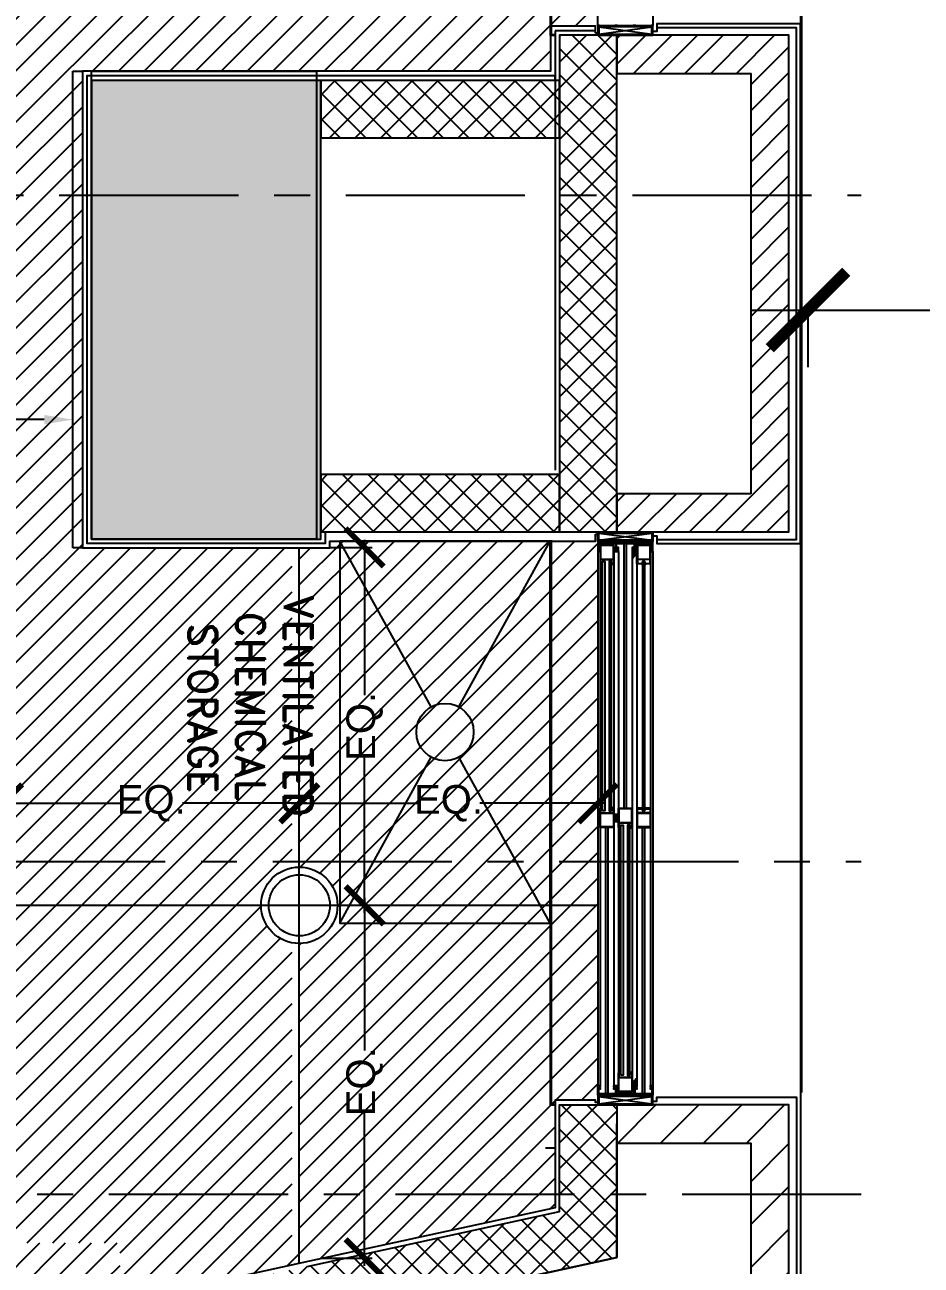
# Model space of a CAD drawing. Header units: millimetres. Extents: x -661525 to 498941, y 282148 to 1359693.
# Drawn here: x -320800 to -318454, y 443233 to 446480 of the extents above; entities that cross this region are included whole.
import ezdxf
from ezdxf import colors
from ezdxf.entities.mleader import LeaderData, LeaderLine
from ezdxf.math import Vec2, Vec3

# ---------------------------------------------------------------- set-up
doc = ezdxf.new("R2010")
doc.units = ezdxf.units.MM
doc.header["$LTSCALE"] = 2.5
doc.header["$PDMODE"] = 35
doc.header["$PDSIZE"] = 15
doc.linetypes.add('CENTER', pattern=[2, 1.25, -0.25, 0.25, -0.25])
doc.linetypes.add('DASHED', pattern=[0.75, 0.5, -0.25])
doc.layers.get('0').update_dxf_attribs({"linetype": 'CONTINUOUS'})
doc.layers.get('DEFPOINTS').update_dxf_attribs({"linetype": 'CONTINUOUS'})
for name, color, linetype in [('A-ALU-SECTION', 11, 'CONTINUOUS'), ('A-ANNO-DIMS-100', 11, 'CONTINUOUS'), ('A-ANNO-GRID', 5, 'CENTER'), ('A-ANNO-TEXT', 7, 'CONTINUOUS'), ('A-COLS', 7, 'CONTINUOUS'), ('A-COLS-PATT', 252, 'CONTINUOUS'), ('A-ELEV', 8, 'CONTINUOUS'), ('A-ELEV-MEDM', 34, 'CONTINUOUS'), ('A-ELEV-THIN', 8, 'CONTINUOUS'), ('A-GLAZ', 5, 'CONTINUOUS'), ('A-WALL', 8, 'CONTINUOUS'), ('A-WALL-1', 8, 'CONTINUOUS'), ('A-WALL-JAMB', 11, 'CONTINUOUS'), ('A-WALL-PATT-125', 8, 'CONTINUOUS'), ('A-WALL-PATT-150', 8, 'CONTINUOUS'), ('A-WALL-PLAS', 8, 'CONTINUOUS'), ('CEILING', 11, 'CONTINUOUS'), ('I-FURN', 14, 'CONTINUOUS'), ('I-SECT', 3, 'CONTINUOUS')]:
    doc.layers.add(name, color=color, linetype=linetype)
for name, color, linetype, lineweight in [('DIM', 47, 'CONTINUOUS', 18), ('DOORS', 10, 'CONTINUOUS', 9), ('DRAFTING', 6, 'CONTINUOUS', 5), ('Wall - Stone Hatch', 252, 'CONTINUOUS', 13)]:
    doc.layers.add(name, color=color, linetype=linetype, lineweight=lineweight)
doc.styles.add('ARIAL', font='arial.ttf')
doc.styles.add('COMPLEX', font='complex.shx', dxfattribs={"width": 0.8})
doc.styles.add('ROMAND', font='ROMAND')
doc.styles.get("Standard").update_dxf_attribs({"font": 'txt.shx', "height": 1})
doc.dimstyles.new('TICK100', dxfattribs={"dimtxt": 250, "dimasz": 200, "dimexe": 150, "dimexo": 10, "dimgap": 50, "dimtad": 0, "dimdec": 0, "dimrnd": 5, "dimzin": 1, "dimdsep": 46, "dimtxsty": 'COMPLEX', "dimblk1": 'ARCHTICK', "dimblk2": 'ARCHTICK', "dimsah": 1, "dimcen": 0.09375, "dimdle": 150, "dimclrd": 11, "dimclre": 11, "dimclrt": 7, "dimadec": 0, "dimazin": 0, "dimtfac": 1, "dimtdec": 0, "dimtofl": 0, "dimtmove": 0, "dimatfit": 3, "dimldrblk": 'OPEN90', "dimfxl": 1, "dimtolj": 1, "dimtzin": 1, "dimarcsym": 0})
pattern_1 = [(45, (2e-09, -328214.335), (-33.6759605, 33.6759605), []), (135, (2e-09, -328214.335), (-33.6759605, -33.6759605), [])]

# ---------------------------------------------------------------- blocks, each defined once
blk = doc.blocks.new('_ARCHTICK')
at = {"color": 0, "linetype": 'ByBlock', "const_width": 0.15}
blk.add_lwpolyline([(-0.5, -0.5), (0.5, 0.5)], dxfattribs=at)
blk = doc.blocks.new('*D277')
at = {"layer": 'CEILING', "color": 8, "lineweight": -2, "transparency": 16777216}
for p, q in [((-320877.1, 444442.2), (-320551, 444442.2)), ((-320857.1, 444445.3), (-320857.1, 444422.2)), ((-320061.9, 444442.2), (-320388, 444442.2)), ((-320081.9, 444445.3), (-320081.9, 444422.2))]:
    blk.add_line(p, q, dxfattribs=at)
at = {"layer": 'DEFPOINTS', "color": 0, "transparency": 16777216}
for p in [(-320857.1, 444445.3), (-320081.9, 444445.3), (-320081.9, 444442.2)]:
    blk.add_point(p, dxfattribs=at)
at = {"layer": 'CEILING', "color": 8, "lineweight": -2, "transparency": 16777216, "xscale": 100, "yscale": 100, "zscale": 100, "rotation": 180}
blk.add_blockref('_ARCHTICK', (-320857.1, 444442.2), dxfattribs=at)
at = {"layer": 'CEILING', "color": 8, "lineweight": -2, "transparency": 16777216, "xscale": 100, "yscale": 100, "zscale": 100}
blk.add_blockref('_ARCHTICK', (-320081.9, 444442.2), dxfattribs=at)
at = {"layer": 'CEILING', "color": 1, "transparency": 16777216, "insert": (-320469.5, 444442.2), "char_height": 75, "attachment_point": 5, "style": 'ARIAL'}
blk.add_mtext('\\A1;EQ.', dxfattribs=at)
blk = doc.blocks.new('*D278')
at = {"layer": 'CEILING', "color": 8, "lineweight": -2, "transparency": 16777216}
for p, q in [((-320101.9, 444442.2), (-319772.8, 444442.2)), ((-320081.9, 444445.3), (-320081.9, 444422.2)), ((-319280.6, 444442.2), (-319609.7, 444442.2)), ((-319300.6, 444442.2), (-319300.6, 444422.2))]:
    blk.add_line(p, q, dxfattribs=at)
at = {"layer": 'DEFPOINTS', "color": 0, "transparency": 16777216}
for p in [(-320081.9, 444445.3), (-319300.6, 444442.2), (-319300.6, 444442.2)]:
    blk.add_point(p, dxfattribs=at)
at = {"layer": 'CEILING', "color": 8, "lineweight": -2, "transparency": 16777216, "xscale": 100, "yscale": 100, "zscale": 100, "rotation": 180}
blk.add_blockref('_ARCHTICK', (-320081.9, 444442.2), dxfattribs=at)
at = {"layer": 'CEILING', "color": 8, "lineweight": -2, "transparency": 16777216, "xscale": 100, "yscale": 100, "zscale": 100}
blk.add_blockref('_ARCHTICK', (-319300.6, 444442.2), dxfattribs=at)
at = {"layer": 'CEILING', "color": 1, "transparency": 16777216, "insert": (-319691.3, 444442.2), "char_height": 75, "attachment_point": 5, "style": 'ARIAL'}
blk.add_mtext('\\A1;EQ.', dxfattribs=at)
blk = doc.blocks.new('*D279')
at = {"layer": 'CEILING', "color": 8, "lineweight": -2, "transparency": 16777216}
for p, q in [((-319910.9, 444195.2), (-319910.9, 443794.7)), ((-319914.1, 444175.2), (-319890.9, 444175.2)), ((-319910.9, 443231.1), (-319910.9, 443631.6)), ((-320023.4, 443251.1), (-319890.9, 443251.1))]:
    blk.add_line(p, q, dxfattribs=at)
at = {"layer": 'DEFPOINTS', "color": 0, "transparency": 16777216}
for p in [(-319914.1, 444175.2), (-319910.9, 444175.2), (-320023.4, 443251.1)]:
    blk.add_point(p, dxfattribs=at)
at = {"layer": 'CEILING', "color": 8, "lineweight": -2, "transparency": 16777216, "xscale": 100, "yscale": 100, "zscale": 100}
for p, rotation in [((-319910.9, 444175.2), 90), ((-319910.9, 443251.1), 270)]:
    blk.add_blockref('_ARCHTICK', p, dxfattribs=dict(at, rotation=rotation))
at = {"layer": 'CEILING', "color": 1, "transparency": 16777216, "insert": (-319910.9, 443713.1), "char_height": 75, "attachment_point": 5, "rotation": 90, "style": 'ARIAL'}
blk.add_mtext('\\A1;EQ.', dxfattribs=at)
blk = doc.blocks.new('*D280')
at = {"layer": 'CEILING', "color": 8, "lineweight": -2, "transparency": 16777216}
for p, q in [((-319910.9, 445132.1), (-319910.9, 444725.2)), ((-320001.6, 445112.1), (-319890.9, 445112.1)), ((-319910.9, 444155.2), (-319910.9, 444562.1)), ((-319914.1, 444175.2), (-319890.9, 444175.2))]:
    blk.add_line(p, q, dxfattribs=at)
at = {"layer": 'DEFPOINTS', "color": 0, "transparency": 16777216}
for p in [(-320001.6, 445112.1), (-319910.9, 445112.1), (-319914.1, 444175.2)]:
    blk.add_point(p, dxfattribs=at)
at = {"layer": 'CEILING', "color": 8, "lineweight": -2, "transparency": 16777216, "xscale": 100, "yscale": 100, "zscale": 100}
for p, rotation in [((-319910.9, 445112.1), 90), ((-319910.9, 444175.2), 270)]:
    blk.add_blockref('_ARCHTICK', p, dxfattribs=dict(at, rotation=rotation))
at = {"layer": 'CEILING', "color": 1, "transparency": 16777216, "insert": (-319910.9, 444643.6), "char_height": 75, "attachment_point": 5, "rotation": 90, "style": 'ARIAL'}
blk.add_mtext('\\A1;EQ.', dxfattribs=at)
blk = doc.blocks.new('*D431')
at = {"layer": 'DEFPOINTS', "color": 0, "transparency": 16777216}
for p in [(-318750.6, 445736.1), (-318750.6, 445733.6), (-317175.6, 445736.1)]:
    blk.add_point(p, dxfattribs=at)
at = {"layer": 'DRAFTING', "color": 11, "lineweight": -2, "transparency": 16777216}
for p, q in [((-318900.6, 445733.6), (-318341.7, 445733.6)), ((-318750.6, 445726.1), (-318750.6, 445583.6)), ((-317025.6, 445733.6), (-317584.6, 445733.6)), ((-317175.6, 445726.1), (-317175.6, 445583.6))]:
    blk.add_line(p, q, dxfattribs=at)
at = {"layer": 'DRAFTING', "color": 11, "lineweight": -2, "transparency": 16777216, "xscale": 200, "yscale": 200, "zscale": 200, "rotation": 180}
blk.add_blockref('_ARCHTICK', (-318750.6, 445733.6), dxfattribs=at)
at = {"layer": 'DRAFTING', "color": 11, "lineweight": -2, "transparency": 16777216, "xscale": 200, "yscale": 200, "zscale": 200}
blk.add_blockref('_ARCHTICK', (-317175.6, 445733.6), dxfattribs=at)
at = {"layer": 'DRAFTING', "color": 7, "transparency": 16777216, "insert": (-317963.1, 445733.6), "char_height": 250, "attachment_point": 5, "style": 'COMPLEX'}
blk.add_mtext('\\A1;1575', dxfattribs=at)
blk = doc.blocks.new('_Open90')
at = {"color": 0, "linetype": 'ByBlock', "lineweight": -2}
for p, q in [((-0.5, 0.5), (0, 0)), ((0, 0), (-1, 0)), ((0, 0), (-0.5, -0.5))]:
    blk.add_line(p, q, dxfattribs=at)

msp = doc.modelspace()

# ---------------------------------------------------------------- hatches: boundary and pattern name
at = {"layer": 'A-COLS-PATT'}
h = msp.add_hatch(color=254, dxfattribs=at)
h.dxf.hatch_style = 1
h.paths.add_polyline_path([(-320025.6, 446334.1), (-320625.6, 446334.1), (-320625.6, 445134.1), (-320025.6, 445134.1)])
at = {"layer": 'A-WALL-PATT-125'}
h = msp.add_hatch(dxfattribs=at)
h.set_pattern_fill('ANSI31', color=254, scale=15, angle=360, style=0)
h.set_pattern_definition([(45, (255925.177, -437222.61), (-33.6759605, 33.6759605), [])])
h.paths.add_polyline_path([(-318900.6, 445252.8), (-319250.6, 445252.8), (-319250.6, 445152.8), (-318800.6, 445152.8), (-318800.6, 446452.8), (-319250.6, 446452.8), (-319250.6, 446352.8), (-318900.6, 446352.8)])
h = msp.add_hatch(dxfattribs=at)
h.set_pattern_fill('ANSI31', color=254, scale=25, angle=360, style=0)
h.set_pattern_definition([(45, (255900.18, -437222.61), (-56.126601, 56.126601), [])])
h.paths.add_polyline_path([(-320028.9, 443083), (-319933, 442643.4), (-318800.6, 442890.4), (-318800.6, 443652.8), (-319250.6, 443652.8), (-319250.6, 443552.8), (-318900.6, 443552.8), (-318900.6, 442970.9), (-319856.6, 442762.4), (-319931.2, 443104.4)])
at = {"layer": 'A-WALL-PATT-150'}
h = msp.add_hatch(dxfattribs=at)
h.set_pattern_fill('ANSI37', color=254, scale=15, angle=360, style=0)
h.set_pattern_definition(pattern_1)
h.paths.add_polyline_path([(-319400.6, 445152.8), (-319250.6, 445152.8), (-319250.6, 446452.8), (-319400.6, 446452.8), (-319400.6, 445302.8)])
h = msp.add_hatch(dxfattribs=at)
h.set_pattern_fill('ANSI37', color=254, scale=15, angle=360, style=0)
h.set_pattern_definition(pattern_1)
h.paths.add_polyline_path([(-319400.6, 446184.1), (-319400.6, 446334.1), (-320025.6, 446334.1), (-320025.6, 446184.1)])
h = msp.add_hatch(dxfattribs=at)
h.set_pattern_fill('ANSI37', color=254, scale=15, angle=360, style=0)
h.set_pattern_definition(pattern_1)
h.paths.add_polyline_path([(-319400.6, 445152.8), (-319400.6, 445302.8), (-320025.6, 445302.8), (-320025.6, 445152.8)])
h = msp.add_hatch(dxfattribs=at)
h.set_pattern_fill('ANSI37', color=254, scale=15, angle=360, style=0)
h.set_pattern_definition(pattern_1)
h.paths.add_polyline_path([(-319466.9, 443359.2), (-319434.9, 443212.6), (-319250.6, 443252.8), (-319250.6, 443652.8), (-319400.6, 443652.8), (-319400.6, 443373.6)])
h.paths.add_polyline_path([(-319434.9, 443212.6), (-319466.9, 443359.2), (-320207.4, 443197.6), (-320175.5, 443051.1)])
at = {"layer": 'CEILING', "transparency": 33554607}
h = msp.add_hatch(dxfattribs=at)
h.set_pattern_fill('ANSI31', color=254, scale=15)
h.set_pattern_definition([(45, (-674992.925, 1033030.065), (-33.6759605, 33.6759605), [])])
h.paths.add_polyline_path([(-322689.3, 442555), (-322713.1, 442664.3), (-324225.6, 442334.4), (-324225.6, 442219.9)])
h.paths.add_polyline_path([(-320550.6, 443204.7), (-320550.6, 443291.8), (-324100.6, 443291.8), (-324100.6, 443097.6), (-322584.3, 443097.6), (-322584.3, 442761.1)], flags=0)
h.paths.add_polyline_path([(-319300.6, 445129.8), (-319480.6, 445129.8), (-319480.6, 444175.2), (-319300.6, 444175.2)])
h.paths.add_polyline_path([(-320550.6, 443204.7), (-320550.6, 443291.8), (-324100.6, 443291.8), (-324100.6, 443097.6), (-322584.3, 443097.6), (-322584.3, 442761.1)], flags=16)
h.paths.add_polyline_path([(-324100.6, 442761.1), (-324148.5, 442761.1), (-324148.5, 443097.6), (-324100.6, 443097.6), (-324100.6, 443291.8), (-324225.6, 443291.8), (-324225.6, 442334.4), (-319836.3, 443291.8), (-324100.6, 443291.8), (-324100.6, 443097.6), (-322584.3, 443097.6), (-322584.3, 442761.1), (-324100.6, 442430.3)])
h.paths.add_polyline_path([(-322584.3, 442761.1), (-324100.6, 442761.1), (-324100.6, 442430.3)], flags=17)
h.paths.add_polyline_path([(-320100.6, 445112.1), (-320550.6, 445112.1), (-320550.6, 444175.2), (-320181.9, 444175.2, -0.359988), (-320100.6, 444273.4)])
h.paths.add_polyline_path([(-319480.6, 445129.8), (-320001.6, 445129.8), (-320001.6, 445112.1), (-320081.9, 445112.1), (-320081.9, 444275.2, -0.414214), (-319981.9, 444175.2), (-319480.6, 444175.2)])
h.paths.add_polyline_path([(-319300.6, 444175.2), (-319480.6, 444175.2), (-319480.6, 443438), (-320081.9, 443306.9), (-320081.9, 443291.8), (-319836.6, 443291.8), (-319412.6, 443384.3), (-319412.6, 443665.8), (-319306.6, 443665.8), (-319300.6, 443667.8)])
h.paths.add_polyline_path([(-319480.6, 444175.2), (-319981.9, 444175.2, -0.414214), (-320081.9, 444075.2), (-320081.9, 443306.9), (-319480.6, 443438)])
h.paths.add_polyline_path([(-320100.6, 444077, -0.359988), (-320181.9, 444175.2), (-320550.6, 444175.2), (-320550.6, 443291.8), (-320100.6, 443291.8)])
h.paths.add_polyline_path([(-320550.6, 444175.2), (-320857.1, 444175.2), (-320857.1, 443891.8), (-320857.1, 443291.8), (-320550.6, 443291.8)])
h.paths.add_polyline_path([(-319480.6, 453554.4), (-320100.6, 453554.4), (-320100.6, 453491.8), (-319657.1, 453491.8), (-319657.1, 452891.8), (-319657.1, 452291.8), (-319657.1, 451691.8), (-319657.1, 451091.8), (-319657.1, 450491.8), (-319657.1, 449891.8), (-319657.1, 449291.8), (-319657.1, 448691.8), (-319480.6, 448691.8)])
h.paths.add_polyline_path([(-319300.6, 453554.4), (-319480.6, 453554.4), (-319480.6, 448691.8), (-319300.6, 448691.8), (-319300.6, 448841.8), (-319412.6, 448841.8), (-319412.6, 449465.8), (-319300.6, 449465.8), (-319300.6, 451241.8), (-319412.6, 451241.8), (-319412.6, 451865.8), (-319300.6, 451865.8)])
h.paths.add_polyline_path([(-319480.6, 448691.8), (-319657.1, 448691.8), (-319657.1, 448091.8), (-319657.1, 447491.8), (-319657.1, 446891.8), (-320100.6, 446891.8), (-320100.6, 446360.1), (-319891.1, 446360.1), (-319480.6, 446449.6)])
h.paths.add_polyline_path([(-319300.6, 448691.8), (-319480.6, 448691.8), (-319480.6, 446449.6), (-319891.1, 446360.1), (-319424.6, 446360.1), (-319424.6, 446477.8), (-319300.6, 446477.8)])
h.paths.add_polyline_path([(-320100.6, 446891.8), (-320257.1, 446891.8), (-320550.6, 446891.8), (-320550.6, 446360.1), (-320100.6, 446360.1)])
h.paths.add_polyline_path([(-320550.6, 446891.8), (-320857.1, 446891.8), (-320857.1, 446291.8), (-320857.1, 446149.5), (-320649.6, 446194.7), (-320649.6, 446360.1), (-320550.6, 446360.1)], flags=17)
h.paths.add_polyline_path([(-321237.6, 453903.8), (-321818.3, 453903.8), (-321818.3, 453802.8), (-321237.6, 453802.8)])
h.paths.add_polyline_path([(-320100.6, 453641.8), (-320550.6, 453641.8), (-320550.6, 453554.4), (-320100.6, 453554.4)])
h.paths.add_polyline_path([(-320100.6, 453554.4), (-320550.6, 453554.4), (-320550.6, 453491.8), (-320257.1, 453491.8), (-320100.6, 453491.8)])
h.paths.add_polyline_path([(-319412.6, 454091.8), (-320013.6, 454091.8), (-320013.6, 453903.8), (-319412.6, 453903.8)])
h.paths.add_polyline_path([(-319412.6, 453903.8), (-320013.6, 453903.8), (-320013.6, 453802.8), (-319480.6, 453802.8), (-319480.6, 453554.4), (-319300.6, 453554.4), (-319300.6, 453641.8), (-319412.6, 453641.8)])
h.paths.add_polyline_path([(-319480.6, 453802.8), (-320013.6, 453802.8), (-320013.6, 453641.8), (-320100.6, 453641.8), (-320100.6, 453554.4), (-319480.6, 453554.4)])
h.paths.add_polyline_path([(-324100.6, 453641.8), (-324213.6, 453641.8), (-324213.6, 453554.4), (-324100.6, 453554.4)])
h.paths.add_polyline_path([(-324100.6, 453554.4), (-324213.6, 453554.4), (-324213.6, 451041.8), (-324213.6, 450041.8), (-324213.6, 448791.8), (-324213.6, 448691.8), (-324100.6, 448691.8)])
h.paths.add_polyline_path([(-324100.6, 448691.8), (-324213.6, 448691.8), (-324213.6, 447791.8), (-324213.6, 446691.8), (-324213.6, 445691.8), (-324213.6, 443978.9), (-324218.3, 443291.8), (-324100.6, 443291.8), (-324100.6, 444981.8), (-323857.1, 445034.9), (-323857.1, 445091.8), (-323857.1, 445495.4), (-324100.6, 445442.3)])
h.paths.add_polyline_path([(-323382.6, 453802.8), (-324013.6, 453802.8), (-324013.6, 453641.8), (-324100.6, 453641.8), (-324100.6, 445442.3), (-323857.1, 445495.4), (-323857.1, 445691.8), (-323857.1, 446291.8), (-323857.1, 446891.8), (-323857.1, 447491.8), (-323857.1, 448091.8), (-323857.1, 448691.8), (-323857.1, 449291.8), (-323857.1, 449891.8), (-323857.1, 450491.8), (-323857.1, 451091.8), (-323857.1, 451691.8), (-323857.1, 452291.8), (-323857.1, 452891.8), (-323857.1, 453491.8), (-323257.1, 453491.8), (-322657.1, 453491.8), (-322057.1, 453491.8), (-321457.1, 453491.8), (-320857.1, 453491.8), (-320550.6, 453491.8), (-320550.6, 453641.8), (-320637.6, 453641.8), (-320637.6, 453791.8), (-321237.6, 453791.8), (-321818.3, 453794.1), (-321818.3, 453554.4), (-323382.6, 453554.4)])
h.paths.add_polyline_path([(-324687.6, 442945.1, -0.380122), (-324787, 443033.3), (-326282.3, 442856.4, -0.449147), (-326381.6, 442744.6), (-326381.6, 442604.4), (-325939.2, 442604.4), (-325939.2, 442267.9), (-326381.6, 442267.9), (-326381.6, 441932.8), (-324687.6, 442302.3)])
h.paths.add_polyline_path([(-324687.6, 443978.9), (-326381.6, 443978.9), (-326381.6, 442944.6, -0.380122), (-326282.3, 442856.4), (-324787, 443033.3, -0.449147), (-324687.6, 443145.1)])
h.paths.add_polyline_path([(-324587.6, 443045.1, -0.414214), (-324687.6, 442945.1), (-324687.6, 442302.3), (-324550.6, 442332.2)])
h.paths.add_polyline_path([(-324237.6, 443098.3), (-324550.6, 443061.3), (-324550.6, 442332.2), (-324687.6, 442302.3), (-324687.6, 442119.1), (-324237.6, 442217.2)])
h.paths.add_polyline_path([(-324237.6, 443978.9), (-324550.6, 443978.9), (-324550.6, 443061.3), (-324237.6, 443098.3)])
h.paths.add_polyline_path([(-324550.6, 443978.9), (-324687.6, 443978.9), (-324687.6, 443145.1, -0.380122), (-324588.3, 443056.8), (-324550.6, 443061.3)])
h.paths.add_polyline_path([(-328075.6, 443978.9), (-328100.6, 443990.9), (-328100.6, 441557.9), (-328075.6, 441494.8)])
h.paths.add_polyline_path([(-328100.6, 443978.9), (-328525.6, 443978.9), (-328525.6, 443478.9), (-328525.6, 442590.9), (-328175, 442632.4, -0.375232), (-328100.6, 442741)])
h.paths.add_polyline_path([(-326381.6, 443978.9), (-328015.1, 443978.9), (-328075.6, 443978.9), (-328075.6, 442744.2, -0.380122), (-327976.3, 442655.9), (-326481, 442832.9, -0.449147), (-326381.6, 442944.6)])
h.paths.add_polyline_path([(-327503.4, 442604.4), (-326381.6, 442604.4), (-326381.6, 442744.6, -0.380122), (-326481, 442832.9), (-327976.3, 442655.9, -0.449147), (-328075.6, 442544.2), (-328075.6, 441563.3), (-326381.6, 441932.8), (-326381.6, 442267.9), (-327503.4, 442267.9)])
h.paths.add_polyline_path([(-328100.6, 442547.3, -0.309428), (-328175, 442632.4), (-328525.6, 442590.9), (-328525.6, 441702.9), (-328525.6, 441396.6), (-328075.6, 441494.8), (-328075.6, 441563.3), (-328100.6, 441557.9)])
h.paths.add_polyline_path([(-328307.1, 441885.2), (-328307.1, 442103.2), (-328461.7, 442103.2), (-328461.7, 441885.2)], flags=24)
h.paths.add_polyline_path([(-328405, 443413.5), (-328192.6, 443413.5), (-328192.6, 443568), (-328405, 443568)], flags=24)
h.paths.add_polyline_path([(-328307.1, 443176.3), (-328307.1, 443394.3), (-328461.7, 443394.3), (-328461.7, 443176.3)], flags=24)
h.paths.add_polyline_path([(-327337.2, 443415.7), (-327119.2, 443415.7), (-327119.2, 443570.3), (-327337.2, 443570.3)], flags=24)
h.paths.add_polyline_path([(-324567, 443413.5), (-324354.6, 443413.5), (-324354.6, 443568), (-324567, 443568)], flags=9)
h.paths.add_polyline_path([(-324137.1, 449489), (-323924.8, 449489), (-323924.8, 449643.6), (-324137.1, 449643.6)], flags=9)
h.paths.add_polyline_path([(-321013.4, 453536), (-321013.4, 453748.3), (-321168, 453748.3), (-321168, 453536)], flags=24)
h.paths.add_polyline_path([(-320578.1, 444366.7), (-320360.1, 444366.7), (-320360.1, 444521.3), (-320578.1, 444521.3)], flags=9)
h.paths.add_polyline_path([(-320857.1, 446149.5), (-320857.1, 444175.2), (-320550.6, 444175.2), (-320550.6, 445112.1), (-320649.6, 445112.1), (-320649.6, 446194.7)])
h.paths.add_polyline_path([(-321012.8, 443101.6), (-321012.8, 443209), (-321167.3, 443209), (-321167.3, 443101.6)], flags=8)
h = msp.add_hatch(dxfattribs=at)
h.set_pattern_fill('ANSI31', color=256, scale=15)
h.set_pattern_definition([(45, (-320550.645, 442761.084), (-33.67596, 33.67596), [])])
h.paths.add_polyline_path([(-320550.6, 443204.7), (-320550.6, 443291.8), (-324100.6, 443291.8), (-324100.6, 443097.6), (-322584.3, 443097.6), (-322584.3, 442761.1)])
h.paths.add_polyline_path([(-321012.8, 443101.6), (-321012.8, 443209), (-321167.3, 443209), (-321167.3, 443101.6)], flags=25)
at = {"layer": 'Wall - Stone Hatch'}
h = msp.add_hatch(dxfattribs=at)
h.set_pattern_fill('ANSI36', color=254, scale=0.8, angle=90, style=0)
h.set_pattern_definition([(135, (-327400.6102, 443327.0102), (-4.9391409, 1.3470384), [6.35, -1.27, 0, -1.27])])
h.paths.add_polyline_path([(-319159.6, 446474.8), (-319297.6, 446474.8), (-319297.6, 446455.8), (-319159.6, 446455.8)], flags=16)
h.paths.add_polyline_path([(-319156.6, 446477.8), (-319300.6, 446477.8), (-319300.6, 446452.8), (-319156.6, 446452.8)])
h = msp.add_hatch(dxfattribs=at)
h.set_pattern_fill('ANSI36', color=254, scale=0.8, angle=90, style=0)
h.set_pattern_definition([(135, (-1018622.6103, -2721767.9398), (-4.9391408666, 1.3470384182), [6.35, -1.27, 0, -1.27])])
h.paths.add_polyline_path([(-319159.6, 445130.8), (-319297.6, 445130.8), (-319297.6, 445149.8), (-319159.6, 445149.8)], flags=16)
h.paths.add_polyline_path([(-319156.6, 445127.8), (-319300.6, 445127.8), (-319300.6, 445152.8), (-319156.6, 445152.8)])
h = msp.add_hatch(dxfattribs=at)
h.set_pattern_fill('ANSI36', color=254, scale=0.8, angle=90, style=0)
h.set_pattern_definition([(135, (-1010378.645, -2720502.1513), (-4.9391408666, 1.3470384182), [6.35, -1.27, 0, -1.27])])
h.paths.add_polyline_path([(-319159.6, 443674.8), (-319297.6, 443674.8), (-319297.6, 443655.8), (-319159.6, 443655.8)], flags=16)
h.paths.add_polyline_path([(-319156.6, 443677.8), (-319300.6, 443677.8), (-319300.6, 443652.8), (-319156.6, 443652.8)])

# ---------------------------------------------------------------- linework, layer by layer
at = {"layer": 'A-ALU-SECTION', "color": 254}
for points in [[(-319290, 445068.8), (-319290, 445070.2), (-319293.2, 445070.2), (-319293.2, 445080.2), (-319260, 445080.2), (-319260, 445070.2), (-319263.3, 445070.2), (-319263.3, 445068.8), (-319258.6, 445068.8), (-319258.6, 445118.8), (-319294.6, 445118.8), (-319294.6, 445068.8), (-319290, 445068.8)], [(-319260, 445081.6), (-319260, 445117.4), (-319293.2, 445117.4), (-319293.2, 445081.6), (-319260, 445081.6)], [(-319176.3, 445068.8), (-319176.3, 445070.2), (-319164, 445070.2), (-319164, 445080.2), (-319197.2, 445080.2), (-319197.2, 445070.2), (-319185, 445070.2), (-319185, 445068.8), (-319198.6, 445068.8), (-319198.6, 445098.2), (-319204.8, 445098.2), (-319204.8, 445089.4), (-319207.8, 445087.4), (-319207.8, 445085.1), (-319209.6, 445085.1), (-319209.6, 445088.3), (-319206.6, 445090.4), (-319206.6, 445092), (-319209.6, 445092), (-319209.6, 445094.8), (-319207.8, 445094.8), (-319207.8, 445093.8), (-319206.6, 445093.8), (-319206.6, 445098.2), (-319207.8, 445098.2), (-319207.8, 445096.8), (-319209.6, 445096.8), (-319209.6, 445100), (-319198.6, 445100), (-319198.6, 445118.8), (-319162.6, 445118.8), (-319162.6, 445068.8), (-319176.3, 445068.8)], [(-319164, 445081.6), (-319164, 445117.4), (-319197.2, 445117.4), (-319197.2, 445081.6), (-319164, 445081.6)], [(-319290, 444429.1), (-319290, 444427.7), (-319293.2, 444427.7), (-319293.2, 444417.7), (-319260, 444417.7), (-319260, 444427.7), (-319263.3, 444427.7), (-319263.3, 444429.1), (-319258.6, 444429.1), (-319258.6, 444395.9), (-319252.4, 444395.9), (-319252.4, 444404.7), (-319249.4, 444406.7), (-319249.4, 444409), (-319247.6, 444409), (-319247.6, 444405.7), (-319250.6, 444403.7), (-319250.6, 444402.1), (-319247.6, 444402.1), (-319247.6, 444399.3), (-319249.4, 444399.3), (-319249.4, 444400.3), (-319250.6, 444400.3), (-319250.6, 444395.9), (-319249.4, 444395.9), (-319249.4, 444397.3), (-319247.6, 444397.3), (-319247.6, 444394.1), (-319258.6, 444394.1), (-319258.6, 444379.1), (-319294.6, 444379.1), (-319294.6, 444429.1), (-319290, 444429.1)], [(-319215.3, 444379.1), (-319215.3, 444380.5), (-319212, 444380.5), (-319212, 444390.5), (-319245.2, 444390.5), (-319245.2, 444380.5), (-319242, 444380.5), (-319242, 444379.1), (-319246.6, 444379.1), (-319246.6, 444412.4), (-319252.8, 444412.4), (-319252.8, 444403.6), (-319255.8, 444401.6), (-319255.8, 444399.3), (-319257.6, 444399.3), (-319257.6, 444402.6), (-319254.6, 444404.6), (-319254.6, 444406.2), (-319257.6, 444406.2), (-319257.6, 444409), (-319255.8, 444409), (-319255.8, 444408), (-319254.6, 444408), (-319254.6, 444412.4), (-319255.8, 444412.4), (-319255.8, 444411), (-319257.6, 444411), (-319257.6, 444414.2), (-319246.6, 444414.2), (-319246.6, 444429.1), (-319210.6, 444429.1), (-319210.6, 444379.1), (-319215.3, 444379.1)], [(-319212, 444391.9), (-319212, 444427.7), (-319245.2, 444427.7), (-319245.2, 444391.9), (-319212, 444391.9)], [(-319176.3, 444429.1), (-319176.3, 444427.7), (-319164, 444427.7), (-319164, 444417.7), (-319197.2, 444417.7), (-319197.2, 444427.7), (-319185, 444427.7), (-319185, 444429.1), (-319198.6, 444429.1), (-319198.6, 444379.1), (-319162.6, 444379.1), (-319162.6, 444429.1), (-319176.3, 444429.1)], [(-319260, 444416.3), (-319260, 444380.5), (-319293.2, 444380.5), (-319293.2, 444416.3), (-319260, 444416.3)], [(-319164, 444416.3), (-319164, 444380.5), (-319197.2, 444380.5), (-319197.2, 444416.3), (-319164, 444416.3)], [(-319242, 443736.8), (-319242, 443735.4), (-319245.2, 443735.4), (-319245.2, 443725.4), (-319212, 443725.4), (-319212, 443735.4), (-319215.3, 443735.4), (-319215.3, 443736.8), (-319210.6, 443736.8), (-319210.6, 443707.4), (-319204.4, 443707.4), (-319204.4, 443716.2), (-319201.4, 443718.2), (-319201.4, 443720.5), (-319199.6, 443720.5), (-319199.6, 443717.2), (-319202.6, 443715.2), (-319202.6, 443713.6), (-319199.6, 443713.6), (-319199.6, 443710.8), (-319201.4, 443710.8), (-319201.4, 443711.8), (-319202.6, 443711.8), (-319202.6, 443707.4), (-319201.4, 443707.4), (-319201.4, 443708.8), (-319199.6, 443708.8), (-319199.6, 443705.6), (-319210.6, 443705.6), (-319210.6, 443686.8), (-319246.6, 443686.8), (-319246.6, 443736.8), (-319242, 443736.8)], [(-319212, 443724), (-319212, 443688.2), (-319245.2, 443688.2), (-319245.2, 443724), (-319212, 443724)]]:
    msp.add_lwpolyline(points, dxfattribs=at)
msp.add_lwpolyline([(-319177.6, 444422.9), (-319177.6, 445075), (-319183.6, 445075), (-319183.6, 444422.9)], close=True, dxfattribs=at)
at = {"layer": 'A-ANNO-DIMS-100', "color": 254}
msp.add_lwpolyline([(-327559.3, 440920.5), (-326225.6, 440920.5), (-317766.3, 440920.5), (-317766.3, 455732.8), (-329125.6, 455732.8), (-329125.6, 454732.8), (-318770.6, 454732.8), (-318770.6, 442866.2), (-328155.6, 440788.5)], dxfattribs=at)
at = {"layer": 'A-ANNO-GRID', "color": 252, "ltscale": 150}
for p, q in [((-397960.1, 446034.1), (-318611.4, 446034.1)), ((-398151.6, 444289.9), (-318611.4, 444289.9)), ((-318611.4, 443417.8), (-398578.1, 443417.8))]:
    msp.add_line(p, q, dxfattribs=at)
at = {"layer": 'A-ANNO-TEXT'}
msp.add_lwpolyline([(-320625.6, 445134.1), (-320625.6, 446359.1), (-320037.1, 446359.1), (-320037.1, 445134.1)], close=True, dxfattribs=at)
at = {"layer": 'A-COLS', "color": 254}
msp.add_lwpolyline([(-320025.6, 446334.1), (-320625.6, 446334.1), (-320625.6, 445134.1), (-320025.6, 445134.1)], close=True, dxfattribs=at)
at = {"layer": 'A-ELEV', "color": 254}
for points in [[(-318770.6, 453622.8), (-318770.6, 443682.8)], [(-319412.6, 448852.8), (-319425.6, 448852.8), (-319425.6, 446452.8), (-319412.6, 446452.8)], [(-319425.6, 445128.8), (-319425.6, 443652.8), (-319412.6, 443652.8)]]:
    msp.add_lwpolyline(points, dxfattribs=at)
at = {"layer": 'A-ELEV'}
for points in [[(-318768, 453624.8), (-318768, 443684.8)], [(-319410, 448854.8), (-319423, 448854.8), (-319423, 446454.8), (-319410, 446454.8)], [(-319423, 445130.8), (-319423, 443654.8), (-319410, 443654.8)]]:
    msp.add_lwpolyline(points, dxfattribs=at)
at = {"layer": 'A-ELEV-MEDM', "color": 254}
for centre, start, end in [((-319288.6, 445072.2), 89.7072, 270.2919), ((-319288.6, 445069.5), 89.1225, 270.8766), ((-319288.6, 445066.8), 89.1225, 270.8766), ((-319264.7, 445072.2), 269.7072, 90.2919), ((-319264.6, 445069.5), 269.1225, 90.8766), ((-319264.6, 445066.8), 269.1225, 90.8766), ((-319183.6, 445072.2), 89.7072, 270.2919), ((-319183.6, 445069.5), 89.1225, 270.8766), ((-319183.6, 445066.8), 89.1225, 270.8766), ((-319177.7, 445072.2), 269.7081, 90.2928), ((-319177.6, 445069.5), 269.1234, 90.8775), ((-319177.6, 445066.8), 269.1234, 90.8775), ((-319288.6, 444431.1), 89.1234, 270.8775), ((-319288.6, 444428.4), 89.1234, 270.8775), ((-319288.6, 444425.8), 89.7081, 270.2928), ((-319264.6, 444431.1), 269.1234, 90.8775), ((-319264.6, 444428.4), 269.1234, 90.8775), ((-319264.7, 444425.8), 269.7081, 90.2928), ((-319183.6, 444431.1), 89.1234, 270.8775), ((-319183.6, 444428.4), 89.1234, 270.8775), ((-319183.6, 444425.8), 89.7081, 270.2928), ((-319177.6, 444431.1), 269.1225, 90.8766), ((-319177.6, 444428.4), 269.1225, 90.8766), ((-319177.7, 444425.8), 269.7072, 90.2919), ((-319240.6, 444382.5), 89.7072, 270.2919), ((-319240.6, 444379.8), 89.1225, 270.8766), ((-319240.6, 444377.2), 89.1225, 270.8766), ((-319216.7, 444382.5), 269.7072, 90.2919), ((-319216.6, 444379.8), 269.1225, 90.8766), ((-319216.6, 444377.2), 269.1225, 90.8766), ((-319240.6, 443738.8), 89.1234, 270.8775), ((-319240.6, 443736.1), 89.1234, 270.8775), ((-319216.6, 443738.8), 269.1234, 90.8775), ((-319216.6, 443736.1), 269.1234, 90.8775), ((-319240.6, 443733.4), 89.7081, 270.2928), ((-319216.7, 443733.4), 269.7081, 90.2928)]:
    msp.add_arc(centre, 1.34, start, end, dxfattribs=at)
at = {"layer": 'A-ELEV-THIN', "color": 254}
for p, q in [((-319297.6, 446474.8), (-319159.6, 446455.8)), ((-319297.6, 446455.8), (-319159.6, 446474.8)), ((-319297.6, 445130.8), (-319159.6, 445149.8)), ((-319297.6, 445149.8), (-319159.6, 445130.8)), ((-319300.6, 445101.8), (-319300.6, 443703.8)), ((-319294.6, 445101.8), (-319294.6, 443703.8)), ((-319258.6, 445101.8), (-319258.6, 443703.8)), ((-319246.6, 445101.8), (-319246.6, 443703.8)), ((-319231.6, 444429.1), (-319231.6, 445122.8)), ((-319225.6, 444429.1), (-319225.6, 445122.8)), ((-319210.6, 445101.8), (-319210.6, 443703.8)), ((-319198.6, 445101.8), (-319198.6, 443703.8)), ((-319162.6, 445101.8), (-319162.6, 443703.8)), ((-319156.6, 445101.8), (-319156.6, 443703.8)), ((-319279.6, 443682.8), (-319279.6, 444379.1)), ((-319273.6, 443682.8), (-319273.6, 444379.1)), ((-319183.6, 443682.8), (-319183.6, 444379.1)), ((-319177.6, 443682.8), (-319177.6, 444379.1)), ((-319297.6, 443674.8), (-319159.6, 443655.8)), ((-319297.6, 443655.8), (-319159.6, 443674.8))]:
    msp.add_line(p, q, dxfattribs=at)
at = {"layer": 'A-GLAZ', "color": 254}
for points in [[(-319288.7, 444422.9), (-319288.6, 445075), (-319282.6, 445075), (-319282.7, 444422.9)], [(-319264.6, 444422.9), (-319264.6, 445075), (-319270.6, 445075), (-319270.6, 444422.9)], [(-319240.7, 443730.6), (-319240.6, 444385.4), (-319234.6, 444385.4), (-319234.7, 443730.6)], [(-319216.6, 443730.6), (-319216.6, 444385.4), (-319222.6, 444385.4), (-319222.6, 443730.6)]]:
    msp.add_lwpolyline(points, close=True, dxfattribs=at)
at = {"layer": 'A-WALL', "color": 254}
for points in [[(-318900.6, 445252.8), (-319250.6, 445252.8), (-319250.6, 445152.8), (-318800.6, 445152.8), (-318800.6, 446452.8), (-319250.6, 446452.8), (-319250.6, 446352.8), (-318900.6, 446352.8)], [(-320028.9, 443083), (-319933, 442643.4), (-318800.6, 442890.4), (-318800.6, 443652.8), (-319250.6, 443652.8), (-319250.6, 443552.8), (-318900.6, 443552.8), (-318900.6, 442970.9), (-319856.6, 442762.4), (-319931.2, 443104.4)]]:
    msp.add_lwpolyline(points, close=True, dxfattribs=at)
at = {"layer": 'A-WALL-1', "color": 254}
for points in [[(-319400.6, 445152.8), (-319400.6, 445152.8), (-319250.6, 445152.8), (-319250.6, 446452.8), (-319400.6, 446452.8), (-319400.6, 445302.8), (-319400.6, 445302.8)], [(-319400.6, 446184.1), (-319400.6, 446334.1), (-320025.6, 446334.1), (-320025.6, 446184.1), (-319444.9, 446184.1), (-319444.9, 446184.1)], [(-319400.6, 445152.8), (-319400.6, 445302.8), (-320025.6, 445302.8), (-320025.6, 445152.8), (-319444.9, 445152.8), (-319444.9, 445152.8)]]:
    msp.add_lwpolyline(points, close=True, dxfattribs=at)
for points in [[(-320060.9, 443229.6), (-319400.6, 443373.6), (-319400.6, 443652.8), (-319250.6, 443652.8), (-319250.6, 443252.8), (-320028.9, 443083), (-320028.9, 443083)], [(-319980.1, 443093.7), (-319250.6, 443252.8), (-319250.6, 443602.8)]]:
    msp.add_lwpolyline(points, dxfattribs=at)
at = {"layer": 'A-WALL-JAMB', "color": 254}
for points in [[(-319156.6, 446477.8), (-319300.6, 446477.8), (-319300.6, 446452.8), (-319156.6, 446452.8), (-319156.6, 446477.8)], [(-319156.6, 445127.8), (-319300.6, 445127.8), (-319300.6, 445152.8), (-319156.6, 445152.8), (-319156.6, 445127.8)], [(-319156.6, 443677.8), (-319300.6, 443677.8), (-319300.6, 443652.8), (-319156.6, 443652.8), (-319156.6, 443677.8)]]:
    msp.add_lwpolyline(points, dxfattribs=at)
for points in [[(-319159.6, 446474.8), (-319297.6, 446474.8), (-319297.6, 446455.8), (-319159.6, 446455.8)], [(-319159.6, 445130.8), (-319297.6, 445130.8), (-319297.6, 445149.8), (-319159.6, 445149.8)], [(-319159.6, 443674.8), (-319297.6, 443674.8), (-319297.6, 443655.8), (-319159.6, 443655.8)]]:
    msp.add_lwpolyline(points, close=True, dxfattribs=at)
at = {"layer": 'A-WALL-PLAS', "color": 254}
for p, q in [((-319306.6, 446476.8), (-319424.6, 446476.8)), ((-319424.6, 446476.8), (-319424.6, 446359.2)), ((-319306.6, 446464.8), (-319412.6, 446464.8)), ((-319412.6, 446464.8), (-319412.6, 445314.8)), ((-319412.6, 446464.8), (-319412.6, 445314.8)), ((-319306.6, 446464.8), (-319306.6, 446476.8)), ((-319306.6, 446458.8), (-319306.6, 446464.8)), ((-319300.6, 446458.8), (-319306.6, 446458.8)), ((-319306.6, 445140.8), (-319306.6, 445146.8)), ((-319306.6, 445146.8), (-319300.6, 445146.8))]:
    msp.add_line(p, q, dxfattribs=at)
for points in [[(-319306.6, 446464.8), (-319306.6, 446476.8), (-319424.6, 446476.8), (-319424.6, 446359.1), (-320649.6, 446359.1), (-320649.6, 445111.1), (-320001.6, 445111.1), (-320001.6, 445128.8), (-319306.6, 445128.8), (-319306.6, 445140.8)], [(-319156.6, 445142.8), (-319146.6, 445142.8), (-319146.6, 445132.8), (-318780.6, 445132.8), (-318780.6, 446472.8), (-319146.6, 446472.8), (-319146.6, 446462.8), (-319156.6, 446462.8)], [(-319146.6, 445132.8), (-319146.6, 445122.8), (-318770.6, 445122.8), (-318770.6, 446482.8), (-319146.6, 446482.8), (-319146.6, 446472.8)], [(-319412.6, 446334.1), (-319412.6, 446347.1), (-320637.6, 446347.1), (-320637.6, 445123.1), (-320013.6, 445123.1), (-320013.6, 445152.8)], [(-319156.6, 443662.8), (-319146.6, 443662.8), (-319146.6, 443672.8), (-318780.6, 443672.8), (-318780.6, 443423.2), (-318780.6, 442874.3), (-319948.3, 442619.6), (-320026.3, 442977.2), (-320016.5, 442979.3), (-320018.7, 442989.1)], [(-319300.6, 443658.8), (-319306.6, 443658.8), (-319306.6, 443664.8), (-319412.6, 443664.8), (-319412.6, 443383.3), (-320075.2, 443238.8)], [(-320075.2, 443238.8), (-320221.7, 443206.7), (-320184.6, 443036.7), (-320026.4, 443071.3)]]:
    msp.add_lwpolyline(points, dxfattribs=at)
at = {"layer": 'CEILING', "color": 8, "linetype": 'DASHED'}
for p, q in [((-320081.9, 443238.3), (-320081.9, 445112.1)), ((-320863.1, 444175.2), (-319300.6, 444175.2))]:
    msp.add_line(p, q, dxfattribs=at)
at = {"layer": 'CEILING', "color": 40}
for radius in [100, 80]:
    msp.add_circle((-320081.9, 444175.2), radius, dxfattribs=at)
at = {"layer": 'DOORS', "color": 3}
msp.add_lwpolyline([(-320625.6, 445134.1), (-320625.6, 446359.1), (-320037.1, 446359.1), (-320037.1, 445134.1)], close=True, dxfattribs=at)
at = {"layer": 'I-FURN', "color": 254}
for p, q in [((-320674.6, 445111.1), (-320674.6, 446359.1)), ((-320674.6, 446359.1), (-320649.6, 446359.1)), ((-320649.6, 445111.1), (-320674.6, 445111.1)), ((-319736.8, 444694.5), (-319975.6, 445128.8)), ((-319664.5, 444694.5), (-319425.6, 445128.8)), ((-319975.6, 444128.8), (-319736.8, 444563.1)), ((-319425.6, 444128.8), (-319664.5, 444563.1)), ((-319412.6, 443539.8), (-319437.6, 443539.8))]:
    msp.add_line(p, q, dxfattribs=at)
msp.add_lwpolyline([(-319975.6, 445128.8), (-319975.6, 444128.8), (-319425.6, 444128.8), (-319425.6, 445128.8)], close=True, dxfattribs=at)
msp.add_circle((-319700.6, 444628.8), 75, dxfattribs=at)
at = {"layer": 'I-SECT', "color": 254}
for points in [[(-319298.6, 446480.8), (-319298.6, 446477.8), (-319300.6, 446477.8), (-319300.6, 446503.8)], [(-319156.6, 446503.8), (-319156.6, 446477.8), (-319158.6, 446477.8), (-319158.6, 446480.8)], [(-319251.6, 446480.8), (-319251.6, 446477.8), (-319253.6, 446477.8), (-319253.6, 446480.8)], [(-319203.6, 446480.8), (-319203.6, 446477.8), (-319205.6, 446477.8), (-319205.6, 446480.8)], [(-319203.6, 445122.8), (-319158.6, 445122.8), (-319158.6, 445111.8), (-319162.6, 445111.8), (-319162.6, 445107.8), (-319160.6, 445107.8), (-319160.6, 445109.8), (-319158.6, 445109.8), (-319158.6, 445103.8), (-319160.6, 445103.8), (-319160.6, 445105.8), (-319162.6, 445105.8), (-319162.6, 445101.8), (-319156.6, 445101.8), (-319156.6, 445127.8), (-319158.6, 445127.8), (-319158.6, 445124.8), (-319203.6, 445124.8), (-319203.6, 445127.8), (-319205.6, 445127.8), (-319205.6, 445124.8), (-319251.6, 445124.8), (-319251.6, 445127.8), (-319253.6, 445127.8), (-319253.6, 445124.8), (-319298.6, 445124.8), (-319298.6, 445127.8), (-319300.6, 445127.8), (-319300.6, 445101.8), (-319294.6, 445101.8), (-319294.6, 445105.8), (-319296.6, 445105.8), (-319296.6, 445103.8), (-319298.6, 445103.8), (-319298.6, 445109.8), (-319296.6, 445109.8), (-319296.6, 445107.8), (-319294.6, 445107.8), (-319294.6, 445111.8), (-319298.6, 445111.8), (-319298.6, 445122.8), (-319253.6, 445122.8), (-319253.6, 445111.8), (-319258.6, 445111.8), (-319258.6, 445107.8), (-319256.6, 445107.8), (-319256.6, 445109.8), (-319253.6, 445109.8), (-319253.6, 445103.8), (-319256.6, 445103.8), (-319256.6, 445105.8), (-319258.6, 445105.8), (-319258.6, 445101.8), (-319246.6, 445101.8), (-319246.6, 445105.8), (-319248.6, 445105.8), (-319248.6, 445103.8), (-319251.6, 445103.8), (-319251.6, 445109.8), (-319248.6, 445109.8), (-319248.6, 445107.8), (-319246.6, 445107.8), (-319246.6, 445111.8), (-319251.6, 445111.8), (-319251.6, 445122.8), (-319205.6, 445122.8), (-319205.6, 445111.8), (-319210.6, 445111.8), (-319210.6, 445107.8), (-319208.6, 445107.8), (-319208.6, 445109.8), (-319205.6, 445109.8), (-319205.6, 445103.8), (-319208.6, 445103.8), (-319208.6, 445105.8), (-319210.6, 445105.8), (-319210.6, 445101.8), (-319198.6, 445101.8), (-319198.6, 445105.8), (-319200.6, 445105.8), (-319200.6, 445103.8), (-319203.6, 445103.8), (-319203.6, 445109.8), (-319200.6, 445109.8), (-319200.6, 445107.8), (-319198.6, 445107.8), (-319198.6, 445111.8), (-319203.6, 445111.8), (-319203.6, 445122.8)], [(-319203.6, 443682.8), (-319158.6, 443682.8), (-319158.6, 443693.8), (-319162.6, 443693.8), (-319162.6, 443697.8), (-319160.6, 443697.8), (-319160.6, 443695.8), (-319158.6, 443695.8), (-319158.6, 443701.8), (-319160.6, 443701.8), (-319160.6, 443699.8), (-319162.6, 443699.8), (-319162.6, 443703.8), (-319156.6, 443703.8), (-319156.6, 443677.8), (-319158.6, 443677.8), (-319158.6, 443680.8), (-319203.6, 443680.8), (-319203.6, 443677.8), (-319205.6, 443677.8), (-319205.6, 443680.8), (-319251.6, 443680.8), (-319251.6, 443677.8), (-319253.6, 443677.8), (-319253.6, 443680.8), (-319298.6, 443680.8), (-319298.6, 443677.8), (-319300.6, 443677.8), (-319300.6, 443703.8), (-319294.6, 443703.8), (-319294.6, 443699.8), (-319296.6, 443699.8), (-319296.6, 443701.8), (-319298.6, 443701.8), (-319298.6, 443695.8), (-319296.6, 443695.8), (-319296.6, 443697.8), (-319294.6, 443697.8), (-319294.6, 443693.8), (-319298.6, 443693.8), (-319298.6, 443682.8), (-319253.6, 443682.8), (-319253.6, 443693.8), (-319258.6, 443693.8), (-319258.6, 443697.8), (-319256.6, 443697.8), (-319256.6, 443695.8), (-319253.6, 443695.8), (-319253.6, 443701.8), (-319256.6, 443701.8), (-319256.6, 443699.8), (-319258.6, 443699.8), (-319258.6, 443703.8), (-319246.6, 443703.8), (-319246.6, 443699.8), (-319248.6, 443699.8), (-319248.6, 443701.8), (-319251.6, 443701.8), (-319251.6, 443695.8), (-319248.6, 443695.8), (-319248.6, 443697.8), (-319246.6, 443697.8), (-319246.6, 443693.8), (-319251.6, 443693.8), (-319251.6, 443682.8), (-319205.6, 443682.8), (-319205.6, 443693.8), (-319210.6, 443693.8), (-319210.6, 443697.8), (-319208.6, 443697.8), (-319208.6, 443695.8), (-319205.6, 443695.8), (-319205.6, 443701.8), (-319208.6, 443701.8), (-319208.6, 443699.8), (-319210.6, 443699.8), (-319210.6, 443703.8), (-319198.6, 443703.8), (-319198.6, 443699.8), (-319200.6, 443699.8), (-319200.6, 443701.8), (-319203.6, 443701.8), (-319203.6, 443695.8), (-319200.6, 443695.8), (-319200.6, 443697.8), (-319198.6, 443697.8), (-319198.6, 443693.8), (-319203.6, 443693.8), (-319203.6, 443682.8)]]:
    msp.add_lwpolyline(points, dxfattribs=at)

# ---------------------------------------------------------------- texts
at = {"layer": 'A-ANNO-TEXT', "color": 254, "style": 'ROMAND'}
for s, p in [('VENTILATED', (-320122.2, 444988.2)), ('STORAGE', (-320372.2, 444915)), ('CHEMICAL', (-320247.2, 444943.6))]:
    msp.add_text(s, height=75, rotation=270, dxfattribs=at).set_placement(p)

# ---------------------------------------------------------------- dimensions: what is measured, and where the dimension line sits
at = {"layer": 'CEILING'}
for base, p1, p2, override, picture, middle in [((-319910.9, 445112.1), (-319914.1, 444175.2), (-320001.6, 445112.1), {"dimtxt": 75, "dimasz": 100, "dimexe": 20, "dimexo": 0, "dimgap": 0, "dimrnd": 0, "dimtxsty": 'ARIAL', "dimdle": 20, "dimclrd": 8, "dimclre": 8, "dimclrt": 1, "dimtmove": 1}, '*D280', (-319910.9, 444643.6)), ((-319910.9, 444175.2), (-320023.4, 443251.1), (-319914.1, 444175.2), {"dimtxt": 75, "dimasz": 100, "dimexe": 20, "dimexo": 0, "dimgap": 0, "dimrnd": 0, "dimtxsty": 'ARIAL', "dimdle": 20, "dimclrd": 8, "dimclre": 8, "dimclrt": 1}, '*D279', (-319910.9, 443713.1))]:
    dim = msp.add_linear_dim(base=base, p1=p1, p2=p2, angle=90, text='EQ.', dimstyle='TICK100', override=override, dxfattribs=at)
    dim.commit()
    dim.dimension.update_dxf_attribs({"geometry": picture, "text_midpoint": middle})
for base, p1, p2, override, picture, middle in [((-320081.9, 444442.2), (-320857.1, 444445.3), (-320081.9, 444445.3), {"dimtxt": 75, "dimasz": 100, "dimexe": 20, "dimexo": 0, "dimgap": 0, "dimrnd": 0, "dimtxsty": 'ARIAL', "dimdle": 20, "dimclrd": 8, "dimclre": 8, "dimclrt": 1}, '*D277', (-320469.5, 444442.2)), ((-319300.6, 444442.2), (-320081.9, 444445.3), (-319300.6, 444442.2), {"dimtxt": 75, "dimasz": 100, "dimexe": 20, "dimexo": 0, "dimgap": 0, "dimrnd": 0, "dimtxsty": 'ARIAL', "dimdle": 20, "dimclrd": 8, "dimclre": 8, "dimclrt": 1, "dimtmove": 1}, '*D278', (-319691.3, 444442.2))]:
    dim = msp.add_linear_dim(base=base, p1=p1, p2=p2, text='EQ.', dimstyle='TICK100', override=override, dxfattribs=at)
    dim.commit()
    dim.dimension.update_dxf_attribs({"geometry": picture, "text_midpoint": middle})
at = {"layer": 'DRAFTING', "color": 1}
dim = msp.add_linear_dim(base=(-318750.6, 445733.6), p1=(-317175.6, 445736.1), p2=(-318750.6, 445736.1), angle=180, dimstyle='TICK100', dxfattribs=at)
dim.commit()
dim.dimension.update_dxf_attribs({"geometry": '*D431', "text_midpoint": (-317963.1, 445733.6)})

# ---------------------------------------------------------------- leaders
at = {"layer": 'DIM', "color": 254}
ml = msp.add_multileader_mtext('Standard', dxfattribs=at)
ml.set_content('', color=254)
ml.set_leader_properties()
ml.build(insert=Vec2(0, 0))
ml.multileader.update_dxf_attribs({"text_right_attachment_type": 6, "dogleg_length": 0.36, "arrow_head_size": 75})
ctx = ml.context
ctx.base_point, ctx.arrow_head_size, ctx.plane_origin, ctx.plane_x_axis, ctx.plane_y_axis = Vec3(-320956.3, 445447), 75, Vec3(-320674.6, 445446.7), Vec3(0, 1), Vec3(-1, 0)
ctx.right_attachment = 6
notes = []
notes.append((ctx, [(0, (1, 1, 0), (-320956.3, 445446.7), (0, 1), 0.36, [(0, [(-320674.6, 445446.7)], 0, [])])]))
ctx.mtext.insert, ctx.mtext.text_direction, ctx.mtext.rotation, ctx.mtext.flow_direction = Vec3(-320958.3, 445449), Vec3(0, 1), 1.570796, 5
for ctx, leaders in notes:
    for number, flags, end, landing, length, lines in leaders:
        leader = LeaderData()
        leader.index, (leader.has_last_leader_line, leader.has_dogleg_vector, leader.attachment_direction) = number, flags
        leader.last_leader_point, leader.dogleg_vector, leader.dogleg_length = Vec3(end), Vec3(landing), length
        for number, points, colour, breaks in lines:
            line = LeaderLine()
            line.index, line.vertices, line.color, line.breaks = number, Vec3.list(points), colors.encode_raw_color(colour), breaks
            leader.lines.append(line)
        ctx.leaders.append(leader)

doc.saveas('drawing.dxf')
